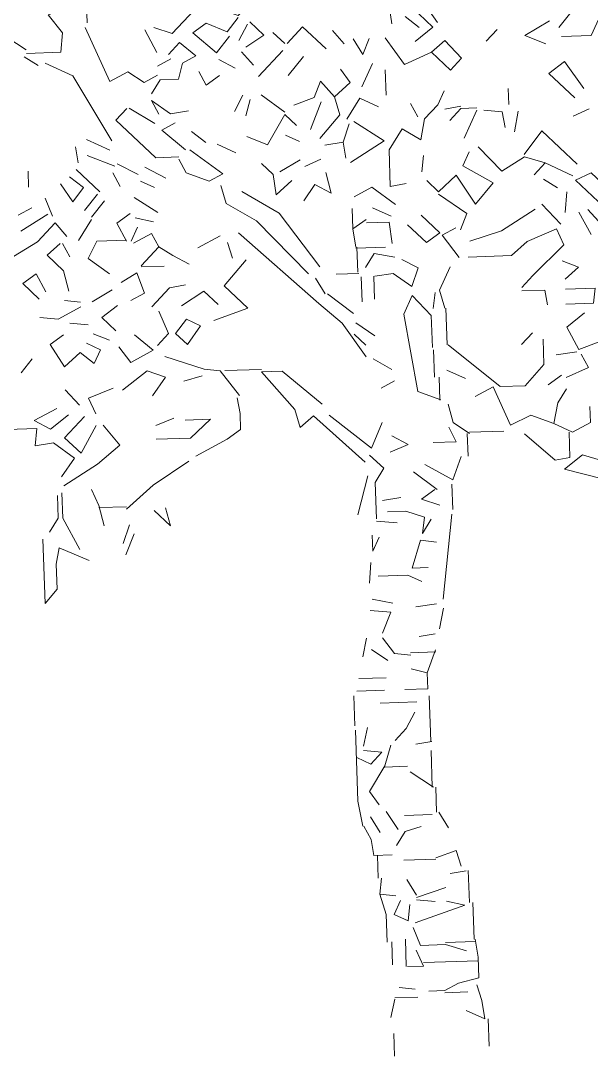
# Model space of a CAD drawing. Header units: metres. Extents: x -2628 to 2344, y 1 to 5026.
# Drawn here: x -877 to 320, y 1 to 2174 of the extents above; entities that cross this region are included whole.
import ezdxf

# ---------------------------------------------------------------- set-up
doc = ezdxf.new("R2010")
doc.units = ezdxf.units.M
doc.layers.add('G-IMPT', color=8, linetype='Continuous', lineweight=13)

# ---------------------------------------------------------------- blocks, each defined once
blk = doc.blocks.new('91 boom02_2D - boom2_dwg_91BM04-5054193-00_0 Basismaterialen')
at = {"layer": 'G-IMPT'}
for p, q in [((200.2, 2218), (224.4, 2243.8)), ((-360.4, 2229.1), (-389.3, 2193.1)), ((-297.5, 2141.1), (-244.3, 2198)), ((-518.3, 2163.7), (-488.8, 2179.7)), ((-232.5, 2143.3), (-198.9, 2184.5)), ((-48.2, 2169.6), (-71.5, 2118.8)), ((-18.4, 2100.6), (-20.2, 2155.5)), ((152.4, 2006.2), (180.3, 2067.3)), ((16.6, 2026.7), (57.4, 2003)), ((-611, 1945.5), (-671.8, 1968.4)), ((-500.1, 1919.2), (-545.9, 1942.7)), ((-703.4, 1867.3), (-729.8, 1906.4)), ((-224.7, 1913.5), (-258.7, 1882.3)), ((-354.1, 1744), (-365.2, 1778.7)), ((-546.6, 1667.5), (-563.1, 1711.9)), ((-45, 1704.4), (-43.3, 1654.5)), ((-43.2, 1574.4), (-84.2, 1603)), ((-752.9, 1555.4), (-723.6, 1576.4)), ((-88.3, 1577.9), (-62.5, 1553.7)), ((-815.9, 1493.3), (-791.9, 1524.1)), ((-594.4, 1455.7), (-540.9, 1497.6)), ((155.1, 1481), (114.4, 1499.7)), ((253.6, 1379.3), (215.7, 1463.1)), ((-684.9, 1317.6), (-721, 1351.4)), ((91.7, 988.6), (46.9, 982.1)), ((1.7, 690.4), (25.9, 716.3))]:
    blk.add_line(p, q, dxfattribs=at)
at = {"layer": 'G-IMPT', "flags": 128}
for points in [[(-397.6, 2292.8), (-341.9, 2274.7), (-397.6, 2292.8), (-341.9, 2274.7), (-397.6, 2292.8), (-341.9, 2274.7), (-397.6, 2292.8), (-437.4, 2286.5), (-397.6, 2292.8), (-341.9, 2274.7), (-308.2, 2310.9), (-294.2, 2341.4), (-308.2, 2310.9), (-294.2, 2341.4), (-308.2, 2310.9), (-341.9, 2274.7), (-397.6, 2292.8), (-437.4, 2286.5), (-485.7, 2234.9), (-526.2, 2248.5)], [(388.1, 2284.4), (422.1, 2315.6), (388.1, 2284.4), (422.1, 2315.6), (388.1, 2284.4), (422.1, 2315.6), (388.1, 2284.4), (359.3, 2248.4), (388.1, 2284.4), (422.1, 2315.6), (462.6, 2301.9), (430, 2230.8), (365, 2228.6), (430, 2230.8), (365, 2228.6)], [(462.6, 2301.9), (430, 2230.8), (462.6, 2301.9), (422.1, 2315.6), (388.1, 2284.4), (422.1, 2315.6)], [(-804.4, 2191.6), (-729.5, 2194.1), (-725.9, 2236.8), (-729.5, 2194.1), (-725.9, 2236.8), (-729.5, 2194.1), (-725.9, 2236.8), (-729.5, 2194.1), (-725.9, 2236.8), (-729.5, 2194.1), (-725.9, 2236.8), (-757.2, 2275.7), (-725.9, 2236.8), (-757.2, 2275.7), (-712.8, 2292.2), (-757.2, 2275.7), (-725.9, 2236.8), (-757.2, 2275.7)], [(-485.7, 2234.9), (-437.4, 2286.5), (-485.7, 2234.9), (-437.4, 2286.5)], [(-804.7, 2199.1), (-907, 2265.7), (-947.7, 2284.3), (-971.6, 2253.5), (-947.7, 2284.3), (-971.6, 2253.5), (-947.7, 2284.3), (-971.6, 2253.5), (-935.9, 2234.7), (-971.6, 2253.5), (-935.9, 2234.7), (-907, 2265.7), (-935.9, 2234.7), (-971.6, 2253.5), (-947.7, 2284.3)], [(-547.1, 2127.7), (-517.7, 2143.7), (-547.1, 2127.7), (-517.7, 2143.7), (-547.1, 2127.7), (-517.7, 2143.7), (-547.1, 2127.7), (-517.7, 2143.7), (-547.1, 2127.7), (-582.9, 2151.5), (-622.2, 2130.2), (-676.3, 2248.4), (-622.2, 2130.2), (-582.9, 2151.5), (-547.1, 2127.7), (-582.9, 2151.5)], [(-365.8, 2238.9), (-411.4, 2257.4), (-365.8, 2238.9), (-411.4, 2257.4)], [(-324.6, 2205.3), (-285.5, 2231.6), (-324.6, 2205.3), (-285.5, 2231.6), (-316.4, 2260.6), (-285.5, 2231.6)], [(-201, 2249.5), (-149.4, 2201.2), (-201, 2249.5), (-149.4, 2201.2), (-201, 2249.5), (-149.4, 2201.2), (-201, 2249.5), (-149.4, 2201.2), (-201, 2249.5), (-149.4, 2201.2), (-201, 2249.5), (-234.9, 2213.3)], [(-109.7, 2212.6), (-135.7, 2241.7), (-109.7, 2212.6), (-135.7, 2241.7)], [(284.9, 2230.9), (330.5, 2212.4), (284.9, 2230.9), (330.5, 2212.4), (284.9, 2230.9), (330.5, 2212.4), (284.9, 2230.9), (330.5, 2212.4), (284.9, 2230.9), (338.8, 2262.7)], [(-55.1, 2224.4), (-68.9, 2188.9), (-55.1, 2224.4), (-68.9, 2188.9), (-90.1, 2223.2)], [(110.1, 2220), (81, 2194), (21.9, 2167), (81, 2194), (110.1, 2220), (81, 2194), (110.1, 2220), (146.5, 2181.2), (122.3, 2155.3), (81, 2194), (21.9, 2167), (-20.1, 2225.6)], [(81, 2194), (21.9, 2167), (81, 2194), (110.1, 2220), (146.5, 2181.2), (122.3, 2155.3), (146.5, 2181.2), (122.3, 2155.3), (146.5, 2181.2)], [(-472.3, 2135.2), (-512.3, 2133.9), (-472.3, 2135.2), (-512.3, 2133.9), (-472.3, 2135.2), (-512.3, 2133.9), (-472.3, 2135.2), (-512.3, 2133.9), (-531.3, 2103.2), (-512.3, 2133.9), (-472.3, 2135.2), (-463.5, 2170.6), (-434.1, 2186.6), (-470, 2215.4), (-494.2, 2189.5), (-470, 2215.4), (-434.1, 2186.6), (-463.5, 2170.6), (-472.3, 2135.2), (-463.5, 2170.6), (-434.1, 2186.6), (-463.5, 2170.6), (-434.1, 2186.6), (-463.5, 2170.6)], [(-702.7, 2142.5), (-617.8, 2000.2), (-702.7, 2142.5), (-763.7, 2170.4), (-702.7, 2142.5), (-617.8, 2000.2)], [(-411.9, 2122.3), (-382.6, 2143.3), (-411.9, 2122.3), (-427.9, 2151.8)], [(-117.9, 2157.2), (-96.9, 2127.9), (-130.8, 2096.8), (-119.5, 2057.1), (-130.8, 2096.8), (-96.9, 2127.9), (-130.8, 2096.8), (-96.9, 2127.9)], [(-531.3, 2103.2), (-512.3, 2133.9), (-472.3, 2135.2), (-512.3, 2133.9)], [(-119.5, 2057.1), (-162.8, 2005.6), (-119.5, 2057.1), (-162.8, 2005.6), (-119.5, 2057.1), (-130.8, 2096.8), (-162, 2130.7), (-175.8, 2095.2), (-220.3, 2078.7), (-175.8, 2095.2), (-162, 2130.7), (-175.8, 2095.2), (-162, 2130.7)], [(25.7, 1907), (-9.2, 1900.8), (-11.9, 1980.7), (-9.2, 1900.8), (25.7, 1907), (-9.2, 1900.8), (-11.9, 1980.7), (16.6, 2026.7), (57.4, 2003), (65.9, 2048.4), (94.9, 2079.4), (108.9, 2109.8), (94.9, 2079.4), (65.9, 2048.4), (94.9, 2079.4), (108.9, 2109.8)], [(-471.6, 1965.2), (-521.6, 1963.5), (-609.4, 2045.6), (-585.2, 2071.4), (-609.4, 2045.6), (-521.6, 1963.5), (-609.4, 2045.6), (-521.6, 1963.5)], [(121, 2045.2), (145.2, 2071.1), (121, 2045.2), (145.2, 2071.1), (121, 2045.2), (145.2, 2071.1), (121, 2045.2), (145.2, 2071.1), (180.2, 2072.3), (145.2, 2071.1), (180.2, 2072.3), (145.2, 2071.1)], [(235.4, 2064.1), (195.3, 2067.8), (235.4, 2064.1), (195.3, 2067.8), (235.4, 2064.1), (195.3, 2067.8), (235.4, 2064.1), (241.7, 2029.3)], [(270.4, 2065.3), (262, 2020), (270.4, 2065.3), (262, 2020), (270.4, 2065.3), (262, 2020), (270.4, 2065.3), (262, 2020), (270.4, 2065.3), (262, 2020), (270.4, 2065.3), (262, 2020), (270.4, 2065.3), (262, 2020), (270.4, 2065.3), (262, 2020)], [(425.4, 2070.5), (390.8, 2054.4), (425.4, 2070.5), (390.8, 2054.4)], [(-457.1, 1980.7), (-508.6, 2024), (-479.1, 2040), (-508.6, 2024), (-479.1, 2040), (-508.6, 2024), (-479.1, 2040), (-508.6, 2024), (-479.1, 2040)], [(-323, 2010.2), (-277.4, 1991.7), (-239.6, 2058.1), (-213.8, 2033.9), (-239.6, 2058.1), (-213.8, 2033.9), (-239.6, 2058.1), (-213.8, 2033.9), (-239.6, 2058.1), (-213.8, 2033.9), (-239.6, 2058.1), (-213.8, 2033.9), (-239.6, 2058.1), (-213.8, 2033.9), (-239.6, 2058.1), (-213.8, 2033.9), (-239.6, 2058.1)], [(-152.3, 1991), (-112.5, 1997.3), (-106.3, 1962.5), (-112.5, 1997.3), (-152.3, 1991), (-112.5, 1997.3), (-106.3, 1962.5), (-112.5, 1997.3), (-106.3, 1962.5), (-112.5, 1997.3), (-106.3, 1962.5), (-112.5, 1997.3), (-106.3, 1962.5), (-112.5, 1997.3), (-98.8, 2037.8)], [(-89, 2043.1), (-22.5, 2000.3), (-89, 2043.1), (-22.5, 2000.3), (-96, 1952.8), (-22.5, 2000.3), (-89, 2043.1), (-22.5, 2000.3)], [(399.4, 1949.6), (321.9, 2022), (399.4, 1949.6), (321.9, 2022), (283.7, 1970.7)], [(-697.5, 1987.6), (-691.3, 1952.7), (-697.5, 1987.6), (-691.3, 1952.7), (-697.5, 1987.6), (-691.3, 1952.7), (-697.5, 1987.6), (-691.3, 1952.7), (-697.5, 1987.6), (-691.3, 1952.7), (-697.5, 1987.6), (-691.3, 1952.7)], [(-375.3, 1928.4), (-404.8, 1912.4), (-375.3, 1928.4), (-447.1, 1981), (-375.3, 1928.4), (-404.8, 1912.4), (-375.3, 1928.4), (-404.8, 1912.4), (-455.4, 1930.7), (-471.4, 1960.2), (-455.4, 1930.7), (-471.4, 1960.2)], [(-404.8, 1912.4), (-375.3, 1928.4), (-447.1, 1981), (-375.3, 1928.4), (-404.8, 1912.4), (-375.3, 1928.4), (-404.8, 1912.4), (-455.4, 1930.7)], [(163.4, 1976.6), (149.4, 1946.1), (215.7, 1908.4), (177.3, 1862), (135.1, 1925.7), (96.3, 1889.3), (135.1, 1925.7), (177.3, 1862), (215.7, 1908.4), (149.4, 1946.1), (163.4, 1976.6), (149.4, 1946.1), (163.4, 1976.6), (149.4, 1946.1), (163.4, 1976.6), (149.4, 1946.1), (163.4, 1976.6), (149.4, 1946.1), (215.7, 1908.4), (177.3, 1862)], [(390.2, 1924.3), (329.3, 1952.2), (305.1, 1926.4), (329.3, 1952.2), (283.9, 1965.7), (234.8, 1934), (283.9, 1965.7), (234.8, 1934), (183, 1987.3)], [(-265.2, 1927.1), (-258.7, 1882.3), (-265.2, 1927.1), (-258.7, 1882.3), (-224.7, 1913.5), (-258.7, 1882.3), (-265.2, 1927.1), (-291, 1951.3)], [(-206.3, 1959.1), (-250.4, 1932.6), (-206.3, 1959.1), (-250.4, 1932.6)], [(305.1, 1926.4), (329.3, 1952.2), (283.9, 1965.7), (329.3, 1952.2)], [(-799.6, 1899.1), (-800.8, 1934.1), (-799.6, 1899.1), (-800.8, 1934.1), (-799.6, 1899.1), (-800.8, 1934.1)], [(-644.2, 1889.3), (-695.8, 1937.6), (-644.2, 1889.3), (-695.8, 1937.6), (-644.2, 1889.3), (-695.8, 1937.6), (-644.2, 1889.3), (-695.8, 1937.6)], [(-174.4, 1905.2), (-138.7, 1886.4), (-174.4, 1905.2), (-138.7, 1886.4), (-150.2, 1931), (-138.7, 1886.4), (-174.4, 1905.2), (-198.2, 1869.4), (-174.4, 1905.2), (-138.7, 1886.4), (-150.2, 1931), (-138.7, 1886.4)], [(497.2, 1867.8), (430.1, 1930.6), (497.2, 1867.8), (430.1, 1930.6), (395.6, 1914.4), (457.6, 1856.5), (497.4, 1862.8), (457.6, 1856.5), (395.6, 1914.4), (457.6, 1856.5), (395.6, 1914.4), (457.6, 1856.5)], [(-710.3, 1922.1), (-679.5, 1898.2), (-710.3, 1922.1), (-679.5, 1898.2), (-703.4, 1867.3), (-729.8, 1906.4), (-703.4, 1867.3), (-679.5, 1898.2)], [(-301.8, 1825.8), (-368.1, 1863.6), (-379.5, 1903.2), (-368.1, 1863.6), (-379.5, 1903.2), (-368.1, 1863.6), (-301.8, 1825.8), (-187.8, 1709.6), (-301.8, 1825.8), (-368.1, 1863.6), (-301.8, 1825.8), (-187.8, 1709.6), (-301.8, 1825.8), (-187.8, 1709.6)], [(-334, 1889.8), (-252.3, 1842.5), (-163.3, 1725.4), (-252.3, 1842.5), (-163.3, 1725.4), (-252.3, 1842.5), (-334, 1889.8), (-252.3, 1842.5)], [(2.2, 1861.1), (-49.2, 1899.4), (-88.4, 1878.1), (-49.2, 1899.4), (-88.4, 1878.1), (-49.2, 1899.4), (-88.4, 1878.1)], [(158, 1841.4), (96.5, 1884.3), (158, 1841.4), (144.2, 1805.9), (158, 1841.4), (96.5, 1884.3)], [(376.5, 1888.8), (373, 1843.6), (376.5, 1888.8), (373, 1843.6), (376.5, 1888.8), (373, 1843.6)], [(-747.4, 1835.8), (-763.7, 1875.3), (-747.4, 1835.8), (-763.7, 1875.3)], [(-568.7, 1876.8), (-517.5, 1843.6), (-568.7, 1876.8), (-517.5, 1843.6), (-568.7, 1876.8), (-517.5, 1843.6), (-568.7, 1876.8), (-517.5, 1843.6), (-568.7, 1876.8), (-517.5, 1843.6)], [(363.8, 1818.3), (322.4, 1861.9), (363.8, 1818.3), (322.4, 1861.9), (363.8, 1818.3), (322.4, 1861.9)], [(-822.5, 1838.2), (-793, 1854.3), (-822.5, 1838.2), (-793, 1854.3), (-822.5, 1838.2), (-793, 1854.3)], [(-816.4, 1803.4), (-757.6, 1840.4), (-816.4, 1803.4), (-757.6, 1840.4), (-816.4, 1803.4), (-757.6, 1840.4), (-816.4, 1803.4), (-757.6, 1840.4), (-816.4, 1803.4), (-757.6, 1840.4)], [(-577.5, 1841.5), (-606.8, 1820.5), (-585.4, 1781.2), (-606.8, 1820.5), (-585.4, 1781.2), (-606.8, 1820.5), (-585.4, 1781.2), (-606.8, 1820.5), (-585.4, 1781.2), (-606.8, 1820.5)], [(-84.7, 1768.1), (-91.1, 1807.9), (-61.8, 1828.9), (-91.1, 1807.9), (-92.6, 1852.9)], [(70, 1778.4), (28.7, 1817), (70, 1778.4), (99.3, 1799.4), (70, 1778.4), (99.3, 1799.4), (70, 1778.4), (99.3, 1799.4), (58, 1838)], [(307.7, 1851.4), (234.2, 1803.9), (165, 1781.6), (234.2, 1803.9), (307.7, 1851.4), (234.2, 1803.9), (165, 1781.6), (234.2, 1803.9)], [(429.7, 1795.5), (403, 1844.6), (429.7, 1795.5), (403, 1844.6)], [(-898.5, 1720.6), (-858.9, 1731.9), (-780.5, 1779.6), (-741.9, 1821), (-715.9, 1791.8), (-741.9, 1821), (-780.5, 1779.6), (-858.9, 1731.9), (-898.5, 1720.6), (-920.1, 1764.9), (-898.5, 1720.6), (-858.9, 1731.9), (-898.5, 1720.6), (-920.1, 1764.9)], [(-741.9, 1821), (-780.5, 1779.6), (-858.9, 1731.9), (-780.5, 1779.6), (-741.9, 1821), (-780.5, 1779.6), (-858.9, 1731.9), (-780.5, 1779.6), (-858.9, 1731.9)], [(-662.1, 1828.6), (-690.6, 1782.7), (-662.1, 1828.6), (-690.6, 1782.7), (-662.1, 1828.6), (-690.6, 1782.7)], [(-567.1, 1831.9), (-526.8, 1823.2), (-567.1, 1831.9), (-526.8, 1823.2)], [(-4.9, 1775.8), (-11.5, 1823.1), (-4.9, 1775.8), (-11.5, 1823.1), (-4.9, 1775.8), (-11.5, 1823.1), (-4.9, 1775.8), (-11.5, 1823.1), (-4.9, 1775.8), (-11.5, 1823.1), (-61.5, 1821.4)], [(104.5, 1794.5), (141.2, 1745.7), (104.5, 1794.5), (133.9, 1810.5)], [(-531, 1798.1), (-570.3, 1776.8), (-531, 1798.1), (-515, 1768.6), (-553.6, 1727.3), (-515, 1768.6), (-553.6, 1727.3), (-515, 1768.6), (-484.4, 1749.6), (-448.7, 1730.9), (-484.4, 1749.6), (-515, 1768.6), (-484.4, 1749.6), (-515, 1768.6), (-484.4, 1749.6), (-515, 1768.6)], [(290.1, 1780.8), (354.2, 1808), (370.3, 1773.5), (302.6, 1706.1), (278.5, 1680.3), (302.6, 1706.1), (278.5, 1680.3), (302.6, 1706.1), (370.3, 1773.5), (354.2, 1808), (290.1, 1780.8), (354.2, 1808), (290.1, 1780.8), (256.1, 1749.6), (161.2, 1746.4), (256.1, 1749.6)], [(-723.4, 1716.5), (-711.8, 1671.9), (-723.4, 1716.5), (-711.8, 1671.9), (-723.4, 1716.5), (-711.8, 1671.9), (-723.4, 1716.5), (-711.8, 1671.9), (-723.4, 1716.5), (-759.5, 1750.4), (-723.4, 1716.5), (-759.5, 1750.4), (-723.4, 1716.5), (-711.8, 1671.9), (-723.4, 1716.5), (-711.8, 1671.9), (-723.4, 1716.5), (-759.5, 1750.4), (-730.4, 1776.3), (-759.5, 1750.4), (-730.4, 1776.3)], [(-709.4, 1747.1), (-725.4, 1776.5), (-709.4, 1747.1), (-725.4, 1776.5)], [(-623.1, 1709.9), (-669.2, 1743.3), (-650.5, 1781.5), (-669.2, 1743.3), (-650.5, 1781.5), (-669.2, 1743.3), (-650.5, 1781.5), (-669.2, 1743.3), (-650.5, 1781.5), (-585.5, 1783.7)], [(-394.5, 1607.6), (-320.3, 1635.1), (-372, 1683.4), (-320.3, 1635.1), (-394.5, 1607.6), (-320.3, 1635.1), (-372, 1683.4), (-323.9, 1740.1), (-372, 1683.4), (-320.3, 1635.1), (-394.5, 1607.6), (-320.3, 1635.1), (-372, 1683.4), (-323.9, 1740.1), (-372, 1683.4), (-323.9, 1740.1), (-372, 1683.4)], [(-2.7, 1710.8), (-42.6, 1704.5), (-2.7, 1710.8), (-42.6, 1704.5), (-2.7, 1710.8), (-42.6, 1704.5), (-2.7, 1710.8), (38.2, 1682.2), (-2.7, 1710.8), (38.2, 1682.2), (51.9, 1722.7), (16.2, 1741.5), (51.9, 1722.7), (16.2, 1741.5)], [(372.9, 1698.5), (402, 1724.5), (366.5, 1738.4)], [(-776.3, 1654.7), (-812.5, 1688.5), (-776.3, 1654.7), (-812.5, 1688.5), (-783.1, 1709.5), (-812.5, 1688.5), (-783.1, 1709.5), (-812.5, 1688.5), (-783.1, 1709.5), (-761.8, 1670.2)], [(-576, 1651.5), (-546.6, 1667.5), (-576, 1651.5), (-546.6, 1667.5), (-576, 1651.5), (-546.6, 1667.5), (-563.1, 1711.9), (-546.6, 1667.5), (-563.1, 1711.9), (-597.4, 1690.8)], [(-151.3, 1665.8), (-172.5, 1700.1), (-151.3, 1665.8), (-172.5, 1700.1), (-151.3, 1665.8), (-172.5, 1700.1), (-151.3, 1665.8), (-172.5, 1700.1), (-151.3, 1665.8), (-172.5, 1700.1), (-151.3, 1665.8), (-172.5, 1700.1), (-151.3, 1665.8), (-172.5, 1700.1), (-151.3, 1665.8), (-172.5, 1700.1)], [(-492, 1679.3), (-457.1, 1685.5), (-492, 1679.3), (-530.6, 1638), (-492, 1679.3), (-530.6, 1638), (-492, 1679.3), (-457.1, 1685.5), (-492, 1679.3), (-530.6, 1638)], [(434.7, 1645.6), (374.7, 1643.6), (434.7, 1645.6), (374.7, 1643.6), (434.7, 1645.6), (438.6, 1678.2), (373.6, 1676), (438.6, 1678.2), (373.6, 1676), (438.6, 1678.2), (373.6, 1676), (438.6, 1678.2), (373.6, 1676), (438.6, 1678.2)], [(-465.6, 1640.2), (-416.7, 1671.8), (-385.7, 1642.9), (-416.7, 1671.8), (-465.6, 1640.2), (-416.7, 1671.8), (-465.6, 1640.2), (-416.7, 1671.8)], [(51, 1452.5), (101.6, 1434.2), (51, 1452.5), (101.6, 1434.2), (51, 1452.5), (20.3, 1621.6), (38.9, 1662.2), (80.4, 1618.6)], [(38.9, 1662.2), (80.4, 1618.6), (82.8, 1548.7), (80.4, 1618.6), (38.9, 1662.2), (80.4, 1618.6), (82.8, 1548.7), (80.4, 1618.6), (82.8, 1548.7)], [(328.7, 1674.5), (334.8, 1642.2), (328.7, 1674.5), (334.8, 1642.2), (328.7, 1674.5), (278.7, 1672.8)], [(-685.7, 1637.8), (-734.8, 1611.1), (-685.7, 1637.8), (-734.8, 1611.1), (-774.9, 1614.8)], [(-721.2, 1651.6), (-686, 1647.8), (-721.2, 1651.6), (-686, 1647.8)], [(-608.9, 1585.3), (-639.9, 1614.3), (-608.9, 1585.3), (-639.9, 1614.3), (-605.7, 1640.5), (-639.9, 1614.3), (-605.7, 1640.5), (-639.9, 1614.3)], [(-517.7, 1553.4), (-493.6, 1579.2), (-517.7, 1553.4), (-493.6, 1579.2), (-515.3, 1628.5), (-493.6, 1579.2), (-515.3, 1628.5)], [(-454.6, 1610.6), (-478.6, 1579.7), (-452.7, 1555.6), (-424.1, 1596.5), (-452.7, 1555.6), (-478.6, 1579.7), (-452.7, 1555.6), (-424.1, 1596.5), (-454.6, 1610.6), (-478.6, 1579.7), (-454.6, 1610.6), (-478.6, 1579.7), (-454.6, 1610.6), (-478.6, 1579.7), (-454.6, 1610.6), (-478.6, 1579.7), (-452.7, 1555.6), (-478.6, 1579.7), (-454.6, 1610.6), (-478.6, 1579.7), (-452.7, 1555.6), (-424.1, 1596.5), (-452.7, 1555.6), (-424.1, 1596.5), (-454.6, 1610.6), (-478.6, 1579.7), (-454.6, 1610.6), (-478.6, 1579.7), (-454.6, 1610.6), (-478.6, 1579.7)], [(415.4, 1624.9), (376.4, 1593.6), (415.4, 1624.9), (376.4, 1593.6), (403.1, 1544.4), (447.6, 1561), (403.1, 1544.4), (376.4, 1593.6), (403.1, 1544.4), (447.6, 1561), (463.6, 1531.5), (492.9, 1552.5), (467.1, 1576.6)], [(-642.5, 1544.1), (-673, 1558.1), (-642.5, 1544.1), (-673, 1558.1), (-642.5, 1544.1), (-673, 1558.1), (-642.5, 1544.1), (-656.5, 1513.7), (-687.3, 1537.6), (-656.5, 1513.7), (-687.3, 1537.6), (-721.2, 1506.5), (-752.9, 1555.4), (-723.6, 1576.4), (-752.9, 1555.4), (-723.6, 1576.4), (-752.9, 1555.4), (-721.2, 1506.5), (-752.9, 1555.4), (-721.2, 1506.5), (-752.9, 1555.4), (-721.2, 1506.5)], [(-576.5, 1516.4), (-602.6, 1550.5), (-576.5, 1516.4), (-527.4, 1543), (-568.5, 1576.7), (-527.4, 1543), (-576.5, 1516.4), (-602.6, 1550.5), (-576.5, 1516.4), (-602.6, 1550.5), (-576.5, 1516.4), (-527.4, 1543), (-568.5, 1576.7), (-527.4, 1543), (-568.5, 1576.7)], [(326.7, 1511.9), (285.7, 1465.4), (326.7, 1511.9), (285.7, 1465.4), (326.7, 1511.9), (285.7, 1465.4), (230.7, 1463.6), (285.7, 1465.4), (326.7, 1511.9), (324.8, 1566.8), (326.7, 1511.9), (285.7, 1465.4), (326.7, 1511.9), (285.7, 1465.4), (230.7, 1463.6), (117.6, 1554.8), (230.7, 1463.6), (117.6, 1554.8), (230.7, 1463.6), (117.6, 1554.8)], [(277.7, 1555.3), (301.8, 1581.1), (277.7, 1555.3), (301.8, 1581.1), (277.7, 1555.3), (301.8, 1581.1)], [(85.4, 1543.7), (87.4, 1483.8), (85.4, 1543.7), (87.4, 1483.8), (85.4, 1543.7), (87.4, 1483.8), (85.4, 1543.7), (87.4, 1483.8)], [(-46.5, 1524.3), (-5.6, 1500.6), (-46.5, 1524.3), (-5.6, 1500.6), (-46.5, 1524.3), (-5.6, 1500.6), (-46.5, 1524.3), (-5.6, 1500.6), (-46.5, 1524.3), (-5.6, 1500.6), (-46.5, 1524.3), (-5.6, 1500.6), (-46.5, 1524.3), (-5.6, 1500.6)], [(-177.3, 1399.8), (-206.5, 1373.8), (-177.3, 1399.8), (-63.9, 1298.5), (-177.3, 1399.8), (-206.5, 1373.8), (-217.8, 1413.4), (-290.6, 1496), (-245.7, 1497.5), (-290.6, 1496), (-217.8, 1413.4), (-206.5, 1373.8), (-177.3, 1399.8), (-206.5, 1373.8), (-217.8, 1413.4), (-290.6, 1496), (-217.8, 1413.4), (-290.6, 1496), (-245.7, 1497.5), (-158.2, 1425.4), (-245.7, 1497.5), (-158.2, 1425.4), (-245.7, 1497.5), (-158.2, 1425.4), (-245.7, 1497.5), (-158.2, 1425.4)], [(-217.8, 1413.4), (-206.5, 1373.8), (-177.3, 1399.8), (-206.5, 1373.8), (-177.3, 1399.8), (-206.5, 1373.8), (-217.8, 1413.4), (-290.6, 1496), (-217.8, 1413.4), (-290.6, 1496)], [(99.2, 1434.1), (97.5, 1484.1), (99.2, 1434.1), (97.5, 1484.1)], [(365, 1488.1), (335.7, 1467.1), (365, 1488.1), (335.7, 1467.1), (365, 1488.1), (335.7, 1467.1), (365, 1488.1), (335.7, 1467.1)], [(-688.4, 1422.5), (-719.6, 1456.5), (-688.4, 1422.5), (-719.6, 1456.5)], [(-652.8, 1403.7), (-668.9, 1438.2), (-652.8, 1403.7), (-668.9, 1438.2), (-652.8, 1403.7), (-668.9, 1438.2), (-614.6, 1460.1), (-668.9, 1438.2)], [(357, 1427.9), (348.5, 1382.5), (297.9, 1400.8), (348.5, 1382.5), (297.9, 1400.8), (348.5, 1382.5), (297.9, 1400.8), (348.5, 1382.5), (297.9, 1400.8), (253.6, 1379.3), (215.7, 1463.1), (176.5, 1441.8), (215.7, 1463.1), (176.5, 1441.8)], [(176.5, 1441.8), (215.7, 1463.1), (253.6, 1379.3), (297.9, 1400.8), (348.5, 1382.5), (357, 1427.9)], [(297.9, 1400.8), (348.5, 1382.5), (297.9, 1400.8), (348.5, 1382.5), (357, 1427.9), (348.5, 1382.5), (297.9, 1400.8), (253.6, 1379.3), (297.9, 1400.8), (348.5, 1382.5), (357, 1427.9), (348.5, 1382.5), (297.9, 1400.8), (348.5, 1382.5), (357, 1427.9), (376, 1458.5), (357, 1427.9), (348.5, 1382.5), (389.2, 1363.9), (428.5, 1385.2), (427.3, 1420.2), (428.5, 1385.2), (389.2, 1363.9), (428.5, 1385.2), (389.2, 1363.9), (348.5, 1382.5), (389.2, 1363.9), (428.5, 1385.2), (427.3, 1420.2), (428.5, 1385.2), (427.3, 1420.2), (428.5, 1385.2), (427.3, 1420.2), (428.5, 1385.2), (389.2, 1363.9), (348.5, 1382.5), (297.9, 1400.8), (348.5, 1382.5), (357, 1427.9), (376, 1458.5), (357, 1427.9)], [(-434.5, 1311.1), (-365.7, 1348.4), (-336.5, 1369.4), (-337.6, 1404.4), (-343.8, 1439.2), (-337.6, 1404.4), (-336.5, 1369.4), (-365.7, 1348.4), (-336.5, 1369.4), (-337.6, 1404.4)], [(-712.7, 1401.7), (-751.6, 1370.4), (-787.4, 1389.2), (-751.6, 1370.4), (-787.4, 1389.2), (-751.6, 1370.4), (-787.4, 1389.2), (-738.2, 1415.9), (-787.4, 1389.2), (-751.6, 1370.4), (-712.7, 1401.7), (-751.6, 1370.4), (-787.4, 1389.2), (-751.6, 1370.4), (-787.4, 1389.2), (-738.2, 1415.9)], [(164.2, 1361.3), (128.4, 1385.1), (117, 1424.7), (128.4, 1385.1), (117, 1424.7), (128.4, 1385.1)], [(-781.8, 1371.9), (-785.5, 1334.2), (-745.6, 1340.6), (-785.5, 1334.2), (-781.8, 1371.9), (-846.7, 1369.7), (-882.8, 1400.9), (-846.7, 1369.7), (-781.8, 1371.9), (-846.7, 1369.7), (-781.8, 1371.9), (-846.7, 1369.7), (-882.8, 1400.9), (-846.7, 1369.7), (-882.8, 1400.9), (-846.7, 1369.7), (-882.8, 1400.9)], [(-521.8, 1378.1), (-482.3, 1394.5), (-521.8, 1378.1), (-482.3, 1394.5), (-521.8, 1378.1), (-482.3, 1394.5), (-521.8, 1378.1), (-482.3, 1394.5), (-521.8, 1378.1), (-482.3, 1394.5)], [(-457.2, 1390.3), (-402.2, 1392.2), (-457.2, 1390.3), (-402.2, 1392.2), (-457.2, 1390.3), (-402.2, 1392.2), (-457.2, 1390.3), (-402.2, 1392.2), (-445.8, 1350.7), (-402.2, 1392.2), (-445.8, 1350.7), (-520.8, 1348.2), (-445.8, 1350.7), (-520.8, 1348.2), (-445.8, 1350.7), (-520.8, 1348.2), (-445.8, 1350.7), (-520.8, 1348.2), (-445.8, 1350.7), (-520.8, 1348.2)], [(-785.5, 1334.2), (-745.6, 1340.6), (-699.5, 1307.1), (-728.1, 1266.1), (-699.5, 1307.1), (-745.6, 1340.6), (-785.5, 1334.2), (-781.8, 1371.9), (-785.5, 1334.2), (-745.6, 1340.6), (-699.5, 1307.1), (-745.6, 1340.6)], [(-649.1, 1293.8), (-600.4, 1335.5), (-636.9, 1379.2), (-600.4, 1335.5), (-636.9, 1379.2), (-600.4, 1335.5), (-636.9, 1379.2), (-600.4, 1335.5), (-649.1, 1293.8), (-722.5, 1246.3), (-649.1, 1293.8), (-600.4, 1335.5), (-636.9, 1379.2), (-600.4, 1335.5), (-636.9, 1379.2), (-600.4, 1335.5)], [(159.2, 1361.1), (160.9, 1311.2), (159.2, 1361.1), (160.9, 1311.2), (159.2, 1361.1), (160.9, 1311.2), (159.2, 1361.1), (160.9, 1311.2)], [(239, 1366.3), (164.1, 1363.8), (239, 1366.3), (164.1, 1363.8), (239, 1366.3), (164.1, 1363.8)], [(284.3, 1360.3), (351.2, 1302.6), (383.6, 1308.7), (351.2, 1302.6), (284.3, 1360.3), (351.2, 1302.6)], [(29.9, 1336.8), (-9.6, 1320.4), (29.9, 1336.8), (-5.8, 1355.6)], [(-23.3, 1284.9), (-54.4, 1313.9), (-23.3, 1284.9), (-42.3, 1254.2), (-39.6, 1174.3), (-42.3, 1254.2), (-23.3, 1284.9), (-54.4, 1313.9), (-23.3, 1284.9), (-54.4, 1313.9)], [(486.7, 1292.1), (410.8, 1314.6), (371.9, 1283.2), (457.7, 1261.1), (588.6, 1235.6), (695.6, 1179.2), (588.6, 1235.6), (457.7, 1261.1), (371.9, 1283.2), (410.8, 1314.6), (371.9, 1283.2), (410.8, 1314.6), (371.9, 1283.2), (410.8, 1314.6)], [(-57.9, 1268.7), (-80, 1183), (-57.9, 1268.7), (-80, 1183), (-57.9, 1268.7), (-80, 1183), (-57.9, 1268.7), (-80, 1183), (-57.9, 1268.7), (-80, 1183), (-57.9, 1268.7), (-80, 1183), (-57.9, 1268.7), (-80, 1183)], [(125.4, 1249.9), (127.3, 1194.9), (125.4, 1249.9), (127.3, 1194.9), (125.4, 1249.9), (127.3, 1194.9)], [(-754.1, 1145.2), (-735.1, 1175.9), (-754.1, 1145.2), (-735.1, 1175.9), (-736.8, 1225.8), (-735.1, 1175.9), (-736.8, 1225.8), (-735.1, 1175.9), (-754.1, 1145.2), (-735.1, 1175.9), (-736.8, 1225.8)], [(-687.8, 1107.4), (-725.1, 1176.2), (-687.8, 1107.4), (-725.1, 1176.2), (-726.9, 1231.1), (-725.1, 1176.2), (-726.9, 1231.1), (-725.1, 1176.2), (-726.9, 1231.1), (-725.1, 1176.2), (-726.9, 1231.1), (-725.1, 1176.2), (-726.9, 1231.1), (-725.1, 1176.2), (-726.9, 1231.1), (-725.1, 1176.2)], [(-634.5, 1159.2), (-646, 1203.9), (-634.5, 1159.2), (-646, 1203.9), (-662.2, 1238.3), (-646, 1203.9), (-662.2, 1238.3), (-646, 1203.9)], [(-525.6, 1192.9), (-489.4, 1159.1), (-525.6, 1192.9), (-489.4, 1159.1), (-500.7, 1198.8), (-489.4, 1159.1), (-525.6, 1192.9), (-489.4, 1159.1), (-500.7, 1198.8), (-489.4, 1159.1), (-500.7, 1198.8)], [(24.8, 1191.5), (65.3, 1177.9), (24.8, 1191.5), (-15.2, 1190.1), (24.8, 1191.5), (-15.2, 1190.1)], [(65.3, 1177.9), (61.5, 1142.7), (80.4, 1173.4), (61.5, 1142.7), (65.3, 1177.9), (61.5, 1142.7), (65.3, 1177.9), (61.5, 1142.7), (80.4, 1173.4)], [(125.1, 1184.9), (106.3, 999.2), (125.1, 1184.9), (106.3, 999.2), (125.1, 1184.9), (106.3, 999.2), (125.1, 1184.9), (106.3, 999.2), (125.1, 1184.9), (106.3, 999.2)], [(-593.2, 1120.6), (-579.5, 1161.1), (-593.2, 1120.6), (-579.5, 1161.1)], [(-47.3, 1104), (-33.3, 1134.5), (-47.3, 1104), (-48.5, 1139), (-47.3, 1104), (-48.5, 1139), (-47.3, 1104), (-33.3, 1134.5)], [(-667, 1083.1), (-732.9, 1110.9), (-739.2, 1075.6), (-737.4, 1020.7), (-763.8, 989.7), (-768.5, 1129.7)], [(74, 1068.1), (39, 1066.9), (74, 1068.1), (39, 1066.9), (74, 1068.1), (39, 1066.9), (74, 1068.1), (39, 1066.9), (74, 1068.1), (39, 1066.9), (57, 1127.6), (92.1, 1123.7), (57, 1127.6), (92.1, 1123.7), (57, 1127.6), (92.1, 1123.7), (57, 1127.6), (92.1, 1123.7), (57, 1127.6), (92.1, 1123.7), (57, 1127.6), (92.1, 1123.7), (57, 1127.6), (92.1, 1123.7), (57, 1127.6), (92.1, 1123.7)], [(-54.9, 1033.7), (-51.5, 1078.8), (-54.9, 1033.7), (-51.5, 1078.8)], [(-48.8, 998.9), (-3.4, 990.4), (-48.8, 998.9), (-3.4, 990.4), (-48.8, 998.9), (-3.4, 990.4), (-48.8, 998.9), (-3.4, 990.4)], [(-52.9, 973.8), (-7.7, 970.2), (-52.9, 973.8), (-7.7, 970.2), (-26.2, 924.6), (-7.7, 970.2), (-52.9, 973.8), (-7.7, 970.2), (-26.2, 924.6)], [(-60.9, 913.4), (-69.5, 873.1), (-60.9, 913.4), (-69.5, 873.1), (-60.9, 913.4), (-69.5, 873.1)], [(0.3, 880.5), (35.4, 876.7), (0.3, 880.5), (35.4, 876.7), (0.3, 880.5), (-25.9, 914.6), (0.3, 880.5), (-25.9, 914.6)], [(72.9, 802.9), (23, 801.2), (72.9, 802.9), (23, 801.2), (72.9, 802.9), (23, 801.2), (72.9, 802.9), (71.7, 837.8), (90, 888.5), (71.7, 837.8), (90, 888.5), (71.7, 837.8), (90, 888.5), (71.7, 837.8), (90, 888.5), (71.7, 837.8), (36.5, 846.7)], [(-17.9, 827.3), (-77.9, 825.3), (-17.9, 827.3), (-77.9, 825.3), (-17.9, 827.3), (-77.9, 825.3), (-17.9, 827.3), (-77.9, 825.3), (-17.9, 827.3), (-77.9, 825.3)], [(48.9, 774.6), (-31.1, 771.9), (48.9, 774.6), (-31.1, 771.9), (48.9, 774.6), (-31.1, 771.9), (48.9, 774.6), (-31.1, 771.9), (48.9, 774.6), (-31.1, 771.9), (48.9, 774.6), (-31.1, 771.9)], [(-67.9, 678), (-59.3, 718.4), (-67.9, 678), (-59.3, 718.4), (-67.9, 678), (-59.3, 718.4), (-67.9, 678), (-59.3, 718.4), (-67.9, 678), (-59.3, 718.4), (-67.9, 678), (-59.3, 718.4), (-67.9, 678), (-59.3, 718.4), (-67.9, 678), (-59.3, 718.4)], [(-54.6, 578.5), (-21.4, 634.6), (-54.6, 578.5), (-21.4, 634.6), (-8, 680.1), (-21.4, 634.6)], [(81.8, 688.2), (47, 681.9), (81.8, 688.2), (47, 681.9), (81.8, 688.2), (47, 681.9)], [(80, 668.1), (82.7, 588.1), (80, 668.1), (82.7, 588.1), (80, 668.1), (82.7, 588.1), (80, 668.1), (82.7, 588.1)], [(-21.3, 632.1), (28.6, 633.8), (-21.3, 632.1), (28.6, 633.8), (-21.3, 632.1), (28.6, 633.8), (-21.3, 632.1), (28.6, 633.8)], [(85.2, 588.2), (34.1, 621.5), (85.2, 588.2), (34.1, 621.5)], [(-52.7, 523.5), (-31.5, 489.2), (-52.7, 523.5), (-31.5, 489.2), (-52.7, 523.5), (-31.5, 489.2)], [(118.2, 499.2), (97, 533.6), (118.2, 499.2), (97, 533.6)], [(-4.9, 440), (-44.9, 438.7), (-51, 473.5), (-67, 503), (-51, 473.5), (-67, 503), (-51, 473.5), (-67, 503), (-51, 473.5), (-44.9, 438.7), (-4.9, 440), (-44.9, 438.7), (-4.9, 440), (-44.9, 438.7), (-51, 473.5), (-44.9, 438.7), (-51, 473.5), (-67, 503), (-51, 473.5), (-44.9, 438.7)], [(146.1, 415.1), (134.9, 449.8), (146.1, 415.1), (134.9, 449.8), (90.4, 433.3), (134.9, 449.8), (146.1, 415.1), (134.9, 449.8), (90.4, 433.3), (134.9, 449.8), (146.1, 415.1), (134.9, 449.8), (146.1, 415.1), (134.9, 449.8), (146.1, 415.1), (134.9, 449.8), (90.4, 433.3)], [(3.2, 350.3), (-31.9, 354.1), (3.2, 350.3), (-31.9, 354.1), (3.2, 350.3), (-31.9, 354.1), (3.2, 350.3), (-31.9, 354.1), (-28.2, 389.2), (-31.9, 354.1), (-28.2, 389.2)], [(156.4, 405.5), (121.6, 399.3), (156.4, 405.5), (121.6, 399.3)], [(163.8, 335.7), (161.4, 405.7), (163.8, 335.7), (161.4, 405.7), (163.8, 335.7), (161.4, 405.7), (163.8, 335.7), (161.4, 405.7), (163.8, 335.7), (161.4, 405.7), (163.8, 335.7), (161.4, 405.7), (163.8, 335.7), (161.4, 405.7), (163.8, 335.7), (161.4, 405.7), (163.8, 335.7), (161.4, 405.7), (163.8, 335.7), (161.4, 405.7), (163.8, 335.7), (161.4, 405.7), (163.8, 335.7), (161.4, 405.7), (163.8, 335.7), (161.4, 405.7), (163.8, 335.7), (161.4, 405.7), (163.8, 335.7), (161.4, 405.7)], [(48.3, 346.8), (112.6, 369), (48.3, 346.8), (112.6, 369), (48.3, 346.8), (112.6, 369), (48.3, 346.8), (112.6, 369)], [(-17.9, 309.6), (-15.9, 249.6), (-17.9, 309.6), (-15.9, 249.6), (-17.9, 309.6), (-31.9, 354.1), (-17.9, 309.6), (-15.9, 249.6), (-17.9, 309.6), (-15.9, 249.6), (-17.9, 309.6), (-15.9, 249.6), (-17.9, 309.6), (-15.9, 249.6), (-17.9, 309.6), (-31.9, 354.1), (3.2, 350.3), (-31.9, 354.1), (-17.9, 309.6), (-31.9, 354.1), (3.2, 350.3), (-31.9, 354.1), (-17.9, 309.6), (-31.9, 354.1), (3.2, 350.3), (-31.9, 354.1), (3.2, 350.3), (-31.9, 354.1)], [(13.5, 340.6), (-0.5, 310.1), (13.5, 340.6), (-0.5, 310.1), (30, 296.2), (-0.5, 310.1), (13.5, 340.6), (-0.5, 310.1), (30, 296.2), (33.9, 331.3), (30, 296.2), (-0.5, 310.1), (30, 296.2), (33.9, 331.3), (30, 296.2), (-0.5, 310.1), (13.5, 340.6), (-0.5, 310.1), (13.5, 340.6), (-0.5, 310.1), (13.5, 340.6), (-0.5, 310.1), (30, 296.2), (33.9, 331.3)], [(48.5, 341.8), (88.6, 338.2), (48.5, 341.8), (88.6, 338.2), (48.5, 341.8), (88.6, 338.2)], [(45.2, 291.7), (153.9, 330.4), (113.6, 339), (153.9, 330.4)], [(30, 296.2), (-0.5, 310.1), (30, 296.2), (-0.5, 310.1), (30, 296.2), (-0.5, 310.1)], [(40.5, 281.5), (56.9, 242), (111.8, 243.9), (157.3, 230.4), (111.8, 243.9), (56.9, 242), (40.5, 281.5), (56.9, 242), (111.8, 243.9), (56.9, 242), (111.8, 243.9), (56.9, 242), (111.8, 243.9), (56.9, 242), (111.8, 243.9), (157.3, 230.4)], [(75.2, 142.6), (110.2, 143.8), (139.7, 159.8), (184.3, 171.3), (182.8, 216.2), (184.3, 171.3), (182.8, 216.2), (184.3, 171.3), (139.7, 159.8), (184.3, 171.3), (182.8, 216.2), (176.5, 256.1), (182.8, 216.2)], [(176.5, 256.1), (182.8, 216.2), (176.5, 256.1), (182.8, 216.2), (176.5, 256.1), (182.8, 216.2), (184.3, 171.3), (139.7, 159.8), (110.2, 143.8), (75.2, 142.6), (110.2, 143.8)], [(111.6, 248.9), (176.6, 251.1), (111.6, 248.9), (176.6, 251.1), (111.6, 248.9), (176.6, 251.1), (111.6, 248.9), (176.6, 251.1), (111.6, 248.9), (176.6, 251.1), (111.6, 248.9), (176.6, 251.1), (111.6, 248.9), (176.6, 251.1)], [(28.4, 196), (63.4, 197.2), (28.4, 196), (63.4, 197.2), (28.4, 196), (63.4, 197.2), (28.4, 196), (63.4, 197.2), (47.2, 231.7), (63.4, 197.2), (47.2, 231.7), (63.4, 197.2), (47.2, 231.7), (63.4, 197.2), (47.2, 231.7), (63.4, 197.2)], [(111.8, 243.9), (56.9, 242), (111.8, 243.9), (157.3, 230.4), (111.8, 243.9), (157.3, 230.4)], [(110.4, 138.8), (160.4, 140.5), (110.4, 138.8), (160.4, 140.5), (110.4, 138.8), (160.4, 140.5), (110.4, 138.8), (160.4, 140.5), (110.4, 138.8), (160.4, 140.5), (110.4, 138.8), (160.4, 140.5), (110.4, 138.8), (160.4, 140.5), (110.4, 138.8), (160.4, 140.5)], [(179.9, 156.1), (191, 121.5), (179.9, 156.1), (191, 121.5), (197.4, 81.7), (156.7, 100.3), (197.4, 81.7), (156.7, 100.3), (197.4, 81.7), (156.7, 100.3), (197.4, 81.7), (156.7, 100.3), (197.4, 81.7), (191, 121.5), (197.4, 81.7), (156.7, 100.3), (197.4, 81.7), (191, 121.5), (179.9, 156.1), (191, 121.5), (197.4, 81.7), (156.7, 100.3), (197.4, 81.7), (191, 121.5), (197.4, 81.7), (156.7, 100.3), (197.4, 81.7), (156.7, 100.3), (197.4, 81.7), (191, 121.5)], [(-7.9, 84.7), (0.8, 125.1), (-7.9, 84.7), (0.8, 125.1), (-7.9, 84.7), (0.8, 125.1)], [(206.9, 22), (204.9, 81.9), (206.9, 22), (204.9, 81.9), (206.9, 22), (204.9, 81.9), (206.9, 22), (204.9, 81.9), (206.9, 22), (204.9, 81.9), (206.9, 22), (204.9, 81.9), (206.9, 22), (204.9, 81.9), (206.9, 22), (204.9, 81.9), (206.9, 22), (204.9, 81.9)]]:
    blk.add_lwpolyline(points, dxfattribs=at)
for points in [[(-673.6, 2318.6), (-671.6, 2258.6), (-673.6, 2318.6), (-671.6, 2258.6)], [(-12.6, 2300.9), (-6.1, 2256)], [(93.8, 2259.4), (72.8, 2288.7)], [(-341.8, 2269.7), (-365.8, 2238.9), (-411.4, 2257.4), (-440.7, 2236.4), (-389.3, 2193.1), (-360.4, 2229.1), (-389.3, 2193.1), (-440.7, 2236.4), (-411.4, 2257.4), (-365.8, 2238.9)], [(23.3, 2272), (54.2, 2248.1), (23.3, 2272), (54.2, 2248.1), (23.3, 2272), (54.2, 2248.1)], [(53.1, 2278.1), (84.1, 2249.1), (45.2, 2217.8), (84.1, 2249.1), (53.1, 2278.1), (84.1, 2249.1), (53.1, 2278.1), (84.1, 2249.1), (53.1, 2278.1), (84.1, 2249.1), (53.1, 2278.1), (84.1, 2249.1)], [(-546, 2242.8), (-519.4, 2193.7), (-546, 2242.8), (-519.4, 2193.7), (-546, 2242.8), (-519.4, 2193.7), (-546, 2242.8), (-519.4, 2193.7)], [(-321.3, 2255.4), (-340.1, 2219.8)], [(-265.7, 2237.3), (-239.8, 2213.2), (-265.7, 2237.3), (-239.8, 2213.2)], [(110.1, 2220), (81, 2194), (110.1, 2220), (81, 2194), (110.1, 2220), (81, 2194)], [(-809.2, 2183.9), (-778.5, 2164.9)], [(-383.7, 2178.3), (-348.1, 2159.5)], [(-334.3, 2194.9), (-308.3, 2165.8), (-334.3, 2194.9), (-308.3, 2165.8), (-334.3, 2194.9), (-308.3, 2165.8), (-334.3, 2194.9), (-308.3, 2165.8)], [(371.8, 2173.7), (337.7, 2147.6), (394.5, 2094.5), (337.7, 2147.6), (371.8, 2173.7), (413.9, 2115.1), (371.8, 2173.7), (413.9, 2115.1), (371.8, 2173.7), (413.9, 2115.1)], [(248.8, 2114.6), (249.9, 2079.6), (248.8, 2114.6), (249.9, 2079.6), (248.8, 2114.6), (249.9, 2079.6)], [(-530.8, 2088.3), (-514.8, 2058.8), (-530.8, 2088.3), (-489.8, 2059.6), (-450, 2066), (-489.8, 2059.6), (-450, 2066), (-489.8, 2059.6)], [(-331.1, 2100), (-349.9, 2064.4), (-331.1, 2100), (-349.9, 2064.4), (-331.1, 2100), (-349.9, 2064.4), (-331.1, 2100), (-349.9, 2064.4)], [(-315.7, 2090.5), (-324.6, 2055.2), (-315.7, 2090.5), (-324.6, 2055.2)], [(-291.1, 2101.3), (-239.8, 2063), (-291.1, 2101.3), (-239.8, 2063)], [(-160.5, 2085.8), (-183.5, 2025), (-160.5, 2085.8), (-183.5, 2025)], [(-35.1, 2075), (-75.7, 2093.6), (-104.2, 2047.6), (-75.7, 2093.6), (-35.1, 2075), (-75.7, 2093.6), (-104.2, 2047.6), (-75.7, 2093.6), (-104.2, 2047.6), (-75.7, 2093.6)], [(-75.7, 2093.6), (-104.2, 2047.6)], [(34.7, 2082.3), (50.7, 2052.8), (34.7, 2082.3), (50.7, 2052.8)], [(-580.2, 2071.6), (-524.1, 2038.5), (-580.2, 2071.6), (-524.1, 2038.5)], [(94.9, 2079.4), (65.9, 2048.4)], [(145, 2076), (110.2, 2069.9), (145, 2076), (110.2, 2069.9)], [(-443.4, 2021.2), (-412.6, 1997.2), (-443.4, 2021.2), (-412.6, 1997.2)], [(-622.2, 1980.1), (-673, 2003.4)], [(-387.5, 1993), (-346.8, 1974.4)], [(-238.1, 2013.1), (-207.6, 1999.1)], [(283.9, 1965.7), (234.8, 1934), (183, 1987.3), (234.8, 1934), (283.9, 1965.7), (329.3, 1952.2), (283.9, 1965.7), (329.3, 1952.2), (283.9, 1965.7), (234.8, 1934), (283.9, 1965.7), (329.3, 1952.2), (283.9, 1965.7), (234.8, 1934)], [(-606.2, 1950.6), (-560.4, 1927.2)], [(-161.3, 1960.6), (-195.7, 1944.5), (-161.3, 1960.6), (-195.7, 1944.5)], [(63.6, 1968.2), (59.8, 1933.1), (63.6, 1968.2), (59.8, 1933.1)], [(-615.5, 1930.3), (-599.5, 1900.9), (-615.5, 1930.3), (-599.5, 1900.9)], [(-524.4, 1898.3), (-554.9, 1912.4), (-524.4, 1898.3), (-554.9, 1912.4)], [(70.4, 1913.5), (96.3, 1889.3)], [(325.5, 1917.1), (356.1, 1898.1), (325.5, 1917.1), (356.1, 1898.1), (325.5, 1917.1), (356.1, 1898.1), (325.5, 1917.1), (356.1, 1898.1)], [(-649, 1884.2), (-677.8, 1848.1), (-649, 1884.2), (-677.8, 1848.1)], [(-633.5, 1869.6), (-662.3, 1833.7), (-633.5, 1869.6), (-662.3, 1833.7), (-633.5, 1869.6), (-662.3, 1833.7), (-633.5, 1869.6), (-662.3, 1833.7), (-633.5, 1869.6), (-662.3, 1833.7)], [(-61.8, 1828.9), (-91.1, 1807.9), (-92.6, 1852.9), (-91.1, 1807.9)], [(-7, 1835.8), (-47.7, 1854.4), (-7, 1835.8), (-47.7, 1854.4)], [(454, 1816.3), (422.8, 1850.3)], [(-561.5, 1812), (-575.5, 1781.6), (-561.5, 1812), (-575.5, 1781.6)], [(-380.8, 1793.2), (-429.8, 1766.5)], [(-165.6, 1645.3), (-114.1, 1602), (-61.7, 1528.8), (-114.1, 1602), (-165.6, 1645.3), (-340.9, 1799.5)], [(-19.7, 1767.8), (-84.6, 1765.6), (-19.7, 1767.8), (-84.6, 1765.6), (-19.7, 1767.8), (-84.6, 1765.6)], [(-82.2, 1768.2), (-80.4, 1713.2)], [(302.6, 1706.1), (370.3, 1773.5), (302.6, 1706.1), (278.5, 1680.3), (302.6, 1706.1), (278.5, 1680.3), (302.6, 1706.1), (278.5, 1680.3)], [(1.1, 1746), (-44.3, 1754.5), (1.1, 1746), (-44.3, 1754.5), (-63.2, 1723.8), (-44.3, 1754.5), (1.1, 1746), (-44.3, 1754.5), (1.1, 1746), (-44.3, 1754.5)], [(-503.6, 1726.5), (-553.5, 1724.8)], [(121.9, 1725), (98.6, 1674.2), (121.9, 1725), (98.6, 1674.2), (109.9, 1634.6), (98.6, 1674.2)], [(-127.8, 1709.2), (-77.8, 1710.8), (-127.8, 1709.2), (-77.8, 1710.8), (-127.8, 1709.2), (-77.8, 1710.8)], [(-72.6, 1703.5), (-70.7, 1648.5)], [(38.2, 1682.2), (-2.7, 1710.8)], [(-616.9, 1675.1), (-661, 1648.6), (-616.9, 1675.1), (-661, 1648.6)], [(-146.3, 1666), (-89.8, 1622.9)], [(88.7, 1668.9), (84.9, 1633.8)], [(-114.1, 1602), (-61.7, 1528.8), (-114.1, 1602), (-165.6, 1645.3)], [(112.4, 1634.7), (115.1, 1554.7)], [(20.3, 1621.6), (51, 1452.5)], [(-669.3, 1598.3), (-709.5, 1601.9)], [(-658.7, 1578.6), (-623.2, 1564.8)], [(398.3, 1539.3), (353.5, 1532.8)], [(-656.5, 1513.7), (-687.3, 1537.6), (-656.5, 1513.7), (-687.3, 1537.6)], [(-501.9, 1528.9), (-415.9, 1501.8), (-380.8, 1498), (-415.9, 1501.8), (-380.8, 1498), (-415.9, 1501.8), (-501.9, 1528.9), (-415.9, 1501.8), (-380.8, 1498), (-339, 1444.3), (-380.8, 1498), (-415.9, 1501.8)], [(424.4, 1505.2), (375.1, 1483.5), (424.4, 1505.2), (375.1, 1483.5), (424.4, 1505.2), (408.4, 1534.6)], [(-500.4, 1483.9), (-540.9, 1497.6), (-594.4, 1455.7), (-540.9, 1497.6), (-500.4, 1483.9), (-529, 1443)], [(-370.8, 1498.3), (-290.8, 1501)], [(-420.4, 1486.6), (-460.1, 1475.3), (-420.4, 1486.6), (-460.1, 1475.3)], [(0.2, 1475.8), (-29.2, 1459.9)], [(-677.6, 1397.9), (-721, 1351.4), (-684.9, 1317.6), (-651.9, 1378.7), (-684.9, 1317.6), (-651.9, 1378.7), (-684.9, 1317.6), (-721, 1351.4), (-677.6, 1397.9), (-721, 1351.4)], [(-142.4, 1400.9), (-49.9, 1329.1), (-26.7, 1384.8), (-49.9, 1329.1), (-26.7, 1384.8), (-49.9, 1329.1), (-26.7, 1384.8), (-49.9, 1329.1), (-142.4, 1400.9), (-49.9, 1329.1), (-142.4, 1400.9), (-49.9, 1329.1)], [(84.8, 1341.1), (134.8, 1342.8), (118.7, 1374.8), (134.8, 1342.8), (84.8, 1341.1), (134.8, 1342.8)], [(381.7, 1363.6), (383.6, 1308.7), (381.7, 1363.6), (383.6, 1308.7), (351.2, 1302.6), (284.3, 1360.3), (351.2, 1302.6), (383.6, 1308.7)], [(-42.3, 1254.2), (-39.6, 1174.3), (-42.3, 1254.2), (-39.6, 1174.3), (-42.3, 1254.2), (-39.6, 1174.3), (-42.3, 1254.2), (-39.6, 1174.3), (-42.3, 1254.2), (-39.6, 1174.3), (-42.3, 1254.2), (-39.6, 1174.3), (-42.3, 1254.2), (-39.6, 1174.3), (-42.3, 1254.2), (-23.3, 1284.9), (-54.4, 1313.9), (-23.3, 1284.9)], [(-449.2, 1300.6), (-527.4, 1247.9), (-585.7, 1195.9), (-527.4, 1247.9), (-585.7, 1195.9), (-527.4, 1247.9), (-585.7, 1195.9), (-527.4, 1247.9), (-585.7, 1195.9), (-527.4, 1247.9)], [(145.8, 1310.7), (127.5, 1260), (145.8, 1310.7), (127.5, 1260), (66.4, 1293), (127.5, 1260)], [(41.9, 1277.1), (93.2, 1238.8), (41.9, 1277.1), (93.2, 1238.8), (41.9, 1277.1), (93.2, 1238.8), (41.9, 1277.1), (93.2, 1238.8), (41.9, 1277.1), (93.2, 1238.8), (41.9, 1277.1), (93.2, 1238.8)], [(-527.4, 1247.9), (-585.7, 1195.9)], [(58.9, 1217.7), (99.4, 1204), (58.9, 1217.7), (99.4, 1204), (58.9, 1217.7), (99.4, 1204), (58.9, 1217.7), (88.3, 1238.6), (58.9, 1217.7), (88.3, 1238.6), (58.9, 1217.7), (88.3, 1238.6)], [(-645.9, 1198.9), (-585.8, 1200.9)], [(13.8, 1221.1), (-26, 1214.8), (13.8, 1221.1), (-26, 1214.8)], [(5.7, 1165.8), (-39.5, 1169.3)], [(-568.8, 1141.4), (-587.3, 1095.8), (-568.8, 1141.4), (-587.3, 1095.8)], [(-739.2, 1075.6), (-732.9, 1110.9)], [(-763.8, 989.7), (-737.4, 1020.7), (-739.2, 1075.6), (-737.4, 1020.7), (-763.8, 989.7), (-737.4, 1020.7), (-763.8, 989.7), (-737.4, 1020.7)], [(60, 1037.6), (29.5, 1051.6), (60, 1037.6), (29.5, 1051.6), (60, 1037.6), (29.5, 1051.6), (60, 1037.6), (29.5, 1051.6), (60, 1037.6), (29.5, 1051.6), (60, 1037.6), (29.5, 1051.6), (60, 1037.6), (29.5, 1051.6), (-35.4, 1049.4), (29.5, 1051.6), (60, 1037.6), (29.5, 1051.6), (60, 1037.6), (29.5, 1051.6), (60, 1037.6), (29.5, 1051.6)], [(107, 979.2), (98.6, 933.8), (107, 979.2), (98.6, 933.8), (107, 979.2), (98.6, 933.8)], [(54.1, 917.3), (88.9, 923.5), (54.1, 917.3), (88.9, 923.5), (54.1, 917.3), (88.9, 923.5)], [(-50, 888.8), (-14.2, 865), (-50, 888.8), (-14.2, 865)], [(90.2, 883.5), (35.3, 881.7), (90.2, 883.5), (35.3, 881.7), (90.2, 883.5), (35.3, 881.7), (90.2, 883.5), (35.3, 881.7), (90.2, 883.5), (35.3, 881.7)], [(-22, 799.7), (-82, 797.7), (-22, 799.7), (-82, 797.7)], [(-89.1, 787.4), (-86.9, 722.4), (-89.1, 787.4), (-86.9, 722.4)], [(75.9, 788), (79.3, 688.1), (75.9, 788), (79.3, 688.1), (75.9, 788), (79.3, 688.1), (75.9, 788), (79.3, 688.1), (75.9, 788), (79.3, 688.1)], [(44.7, 751.9), (25.9, 716.3), (44.7, 751.9), (25.9, 716.3), (44.7, 751.9), (25.9, 716.3), (1.7, 690.4), (25.9, 716.3), (44.7, 751.9), (25.9, 716.3), (1.7, 690.4), (25.9, 716.3)], [(-80.1, 557.6), (-69.5, 502.9), (-80.1, 557.6), (-85.3, 712.5), (-80.1, 557.6), (-85.3, 712.5), (-80.1, 557.6), (-85.3, 712.5)], [(-8, 680.1), (-21.4, 634.6), (-8, 680.1), (-21.4, 634.6), (-54.6, 578.5), (-21.4, 634.6), (-54.6, 578.5), (-33.6, 549.1), (-54.6, 578.5), (-33.6, 549.1), (-54.6, 578.5), (-21.4, 634.6), (-8, 680.1), (-21.4, 634.6), (-8, 680.1), (-21.4, 634.6), (-8, 680.1), (-21.4, 634.6)], [(-82.1, 652.6), (-51.6, 638.6), (-82.1, 652.6), (-51.6, 638.6), (-82.1, 652.6), (-51.6, 638.6), (-27.5, 664.4), (-51.6, 638.6), (-27.5, 664.4), (-51.6, 638.6), (-27.5, 664.4), (-67.6, 668.1), (-27.5, 664.4), (-51.6, 638.6)], [(90.2, 588.4), (92.1, 533.4), (90.2, 588.4), (92.1, 533.4), (90.2, 588.4), (92.1, 533.4)], [(-18, 534.7), (8.3, 495.5), (-18, 534.7), (8.3, 495.5), (-18, 534.7), (8.3, 495.5)], [(22.2, 526), (82.2, 528), (22.2, 526), (82.2, 528)], [(-67, 503), (-51, 473.5)], [(58.1, 502.2), (23.4, 491), (4.5, 460.4), (23.4, 491), (4.5, 460.4), (23.4, 491), (58.1, 502.2), (23.4, 491), (58.1, 502.2), (23.4, 491), (58.1, 502.2), (23.4, 491), (58.1, 502.2), (23.4, 491)], [(-37.4, 439), (-35.7, 389), (-37.4, 439), (-35.7, 389), (-37.4, 439), (-35.7, 389)], [(90.5, 430.8), (20.6, 428.4)], [(27, 386.1), (48.2, 351.8)], [(113.6, 339), (153.9, 330.4), (45.2, 291.7), (153.9, 330.4)], [(171.2, 335.9), (174, 256), (171.2, 335.9), (174, 256), (171.2, 335.9), (174, 256), (171.2, 335.9), (174, 256)], [(-5.9, 249.9), (-4.3, 200), (-5.9, 249.9), (-4.3, 200), (-5.9, 249.9), (-4.3, 200), (-5.9, 249.9), (-4.3, 200)], [(23.9, 255.9), (25.9, 195.9), (23.9, 255.9), (25.9, 195.9), (23.9, 255.9), (25.9, 195.9)], [(183.1, 208.7), (63.1, 204.7), (183.1, 208.7), (63.1, 204.7), (183.1, 208.7), (63.1, 204.7), (183.1, 208.7), (63.1, 204.7), (183.1, 208.7), (63.1, 204.7), (183.1, 208.7), (63.1, 204.7), (183.1, 208.7), (63.1, 204.7), (183.1, 208.7), (63.1, 204.7), (183.1, 208.7), (63.1, 204.7), (183.1, 208.7), (63.1, 204.7)], [(184.3, 171.3), (139.7, 159.8)], [(9.9, 150.4), (45.1, 146.6), (9.9, 150.4), (45.1, 146.6), (9.9, 150.4), (45.1, 146.6), (9.9, 150.4), (45.1, 146.6), (9.9, 150.4), (45.1, 146.6), (9.9, 150.4), (45.1, 146.6), (9.9, 150.4), (45.1, 146.6)], [(50.7, 129.3), (0.7, 127.6), (50.7, 129.3), (0.7, 127.6), (50.7, 129.3), (0.7, 127.6), (50.7, 129.3), (0.7, 127.6)], [(156.7, 100.3), (197.4, 81.7), (156.7, 100.3), (197.4, 81.7)], [(-1.6, 49.9), (0, 0)]]:
    blk.add_lwpolyline(points, close=True, dxfattribs=at)
blk = doc.blocks.new('91 boom02_2D - boom2_dwg-5054192-00_0 Basismaterialen')
at = {"xscale": 0.959999999962747, "yscale": 0.959999999962747, "zscale": 0.959999999962747}
blk.add_blockref('91 boom02_2D - boom2_dwg_91BM04-5054193-00_0 Basismaterialen', (-70.6, -6.7), dxfattribs=at)
blk = doc.blocks.new('91 boom02_2D - 91_CC_DET_boom2-3642602-00_0 Basismaterialen')
blk.add_blockref('91 boom02_2D - boom2_dwg-5054192-00_0 Basismaterialen', (-22.6, 7.9))

msp = doc.modelspace()

# ---------------------------------------------------------------- block references
msp.add_blockref('91 boom02_2D - 91_CC_DET_boom2-3642602-00_0 Basismaterialen', (0, 0))

doc.saveas('drawing.dxf')
